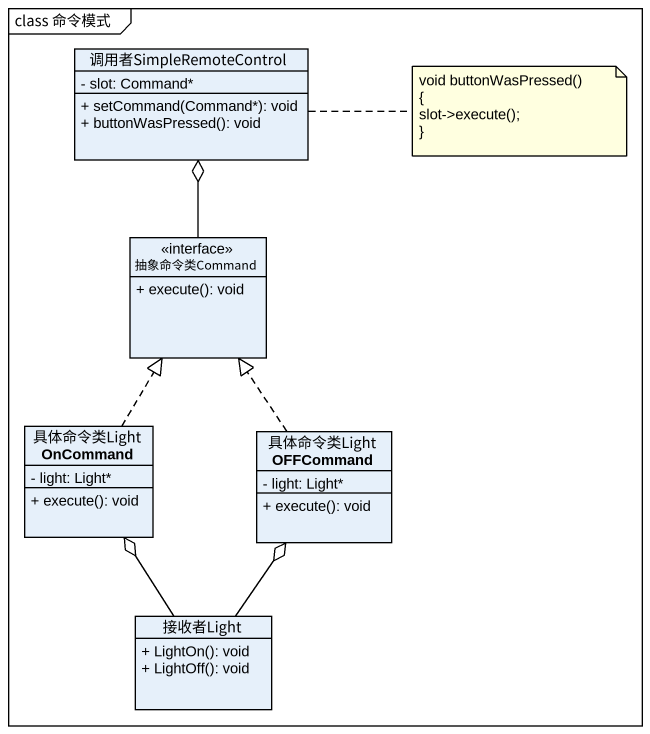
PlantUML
@startuml
mainframe class 命令模式
hide circle
hide empty members
skinparam classAttributeIconSize 0
class 调用者SimpleRemoteControl {
  - slot: Command*
  + setCommand(Command*): void
  + buttonWasPressed(): void
}
interface 抽象命令类Command {
  + execute(): void
}
class 具体命令类LightOnCommand {
  - light: Light*
  + execute(): void
}
class 具体命令类LightOFFCommand {
  - light: Light*
  + execute(): void
}
class 接收者Light {
  + LightOn(): void
  + LightOff(): void
}
抽象命令类Command -up-o 调用者SimpleRemoteControl
具体命令类LightOnCommand .up.|> 抽象命令类Command
具体命令类LightOFFCommand .up.|> 抽象命令类Command
接收者Light -up-o 具体命令类LightOnCommand
接收者Light -up-o 具体命令类LightOFFCommand
note right of 调用者SimpleRemoteControl
  void buttonWasPressed()
  {
  slot->execute();
  ~}
end note
@enduml
